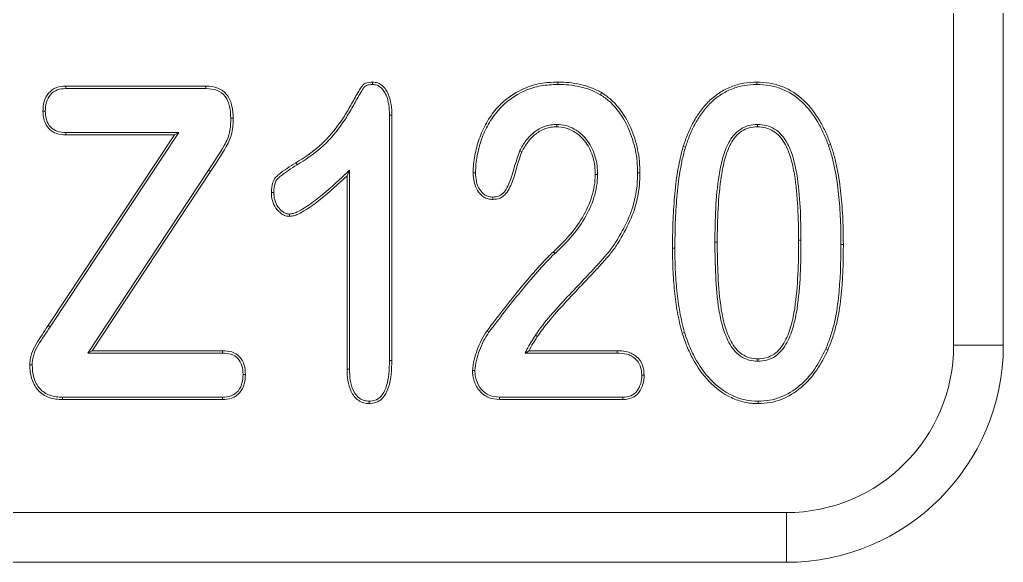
# Model space of a CAD drawing. Header units: millimetres. Extents: x 13 to 608, y 13 to 467.
# Drawn here: x 312.37 to 321.44, y 234.53 to 239.53 of the extents above; entities that cross this region are included whole.
import ezdxf

# ---------------------------------------------------------------- set-up
doc = ezdxf.new("R2010")
doc.units = ezdxf.units.MM
doc.header["$LTSCALE"] = 2.222222
doc.layers.add('Visible (ANSI)', color=7, linetype='Continuous', lineweight=9)
doc.layers.add('Visible Narrow (ANSI)', color=7, linetype='Continuous', lineweight=9)

msp = doc.modelspace()

# ---------------------------------------------------------------- linework, layer by layer
at = {"layer": 'Visible (ANSI)'}
for p, q in [((321.4366, 236.5302), (321.4366, 242.5302)), ((312.7945, 238.9177), (314.0853, 238.9177)), ((312.795, 238.8958), (312.7945, 238.9177)), ((312.795, 238.8958), (314.0848, 238.8958)), ((314.0848, 238.8958), (314.0853, 238.9177)), ((315.6211, 238.9333), (315.6216, 238.9552)), ((317.329, 238.9333), (317.329, 238.9552)), ((319.1635, 238.9333), (319.1636, 238.9552)), ((317.7215, 238.8391), (317.7327, 238.8579)), ((312.6042, 238.6874), (312.5824, 238.6874)), ((314.3142, 238.6239), (314.3361, 238.6241)), ((315.7773, 238.6509), (315.7991, 238.6511)), ((315.7773, 238.6509), (315.7773, 236.3902)), ((315.7991, 238.6511), (315.7991, 236.3899)), ((317.3197, 238.5646), (317.3197, 238.5427)), ((319.1701, 238.5646), (319.17, 238.5427)), ((312.6304, 236.7122), (313.7958, 238.4677)), ((312.6485, 236.7), (313.8366, 238.4896)), ((312.7948, 238.4896), (312.7945, 238.4677)), ((313.7958, 238.4677), (312.7945, 238.4677)), ((313.8366, 238.4896), (312.7948, 238.4896)), ((313.8366, 238.4896), (313.7958, 238.4677)), ((318.5066, 238.3564), (318.4857, 238.3628)), ((319.8239, 238.373), (319.8445, 238.3804)), ((316.9788, 238.323), (316.9986, 238.3136)), ((314.1075, 238.1423), (312.9952, 236.4583)), ((314.1257, 238.1302), (313.0359, 236.4802)), ((315.4085, 238.143), (315.3866, 238.0927)), ((315.3866, 236.3103), (315.3866, 238.0927)), ((315.4085, 236.3105), (315.4085, 238.143)), ((316.571, 238.1202), (316.5491, 238.1202)), ((317.696, 238.1026), (317.6741, 238.1026)), ((318.0648, 238.1191), (318.0866, 238.119)), ((314.7101, 237.938), (314.6882, 237.938)), ((316.7296, 237.8955), (316.7296, 237.8735)), ((314.8542, 237.7396), (314.8546, 237.7177)), ((316.6945, 236.6506), (316.6769, 236.6636)), ((318.4978, 236.6476), (318.4769, 236.6413)), ((312.9952, 236.4583), (313.0359, 236.4802)), ((312.9952, 236.4583), (314.2366, 236.4583)), ((313.0359, 236.4802), (314.237, 236.4802)), ((314.2366, 236.4583), (314.237, 236.4802)), ((317.0279, 236.4583), (317.0642, 236.4802)), ((317.0279, 236.4583), (317.876, 236.4583)), ((317.0642, 236.4802), (317.8763, 236.4802)), ((317.876, 236.4583), (317.8763, 236.4802)), ((319.7998, 236.4978), (319.8199, 236.489)), ((312.4835, 236.3496), (312.4616, 236.3495)), ((315.7773, 236.3902), (315.7991, 236.3899)), ((319.1732, 236.3833), (319.1736, 236.4052)), ((314.4273, 236.2622), (314.4491, 236.2622)), ((315.4085, 236.3105), (315.3866, 236.3103)), ((316.5646, 236.2983), (316.5427, 236.2985)), ((318.1034, 236.2533), (318.1253, 236.2534)), ((312.7638, 236.0521), (312.7634, 236.0302)), ((314.237, 236.0302), (312.7634, 236.0302)), ((314.2366, 236.0521), (312.7638, 236.0521)), ((314.2366, 236.0521), (314.237, 236.0302)), ((315.5911, 236.0146), (315.5911, 235.9927)), ((316.7912, 236.0521), (316.7906, 236.0302)), ((317.9279, 236.0302), (316.7906, 236.0302)), ((317.9274, 236.0521), (316.7912, 236.0521)), ((317.9274, 236.0521), (317.9279, 236.0302)), ((319.1775, 236.0146), (319.1777, 235.9927)), ((295.4366, 234.5302), (319.4366, 234.5302))]:
    msp.add_line(p, q, dxfattribs=at)
msp.add_arc((319.4366, 236.5302), 2, 270, 0, dxfattribs=at)
for points, knots in [([(312.5824, 238.6874), (312.5835, 238.717), (312.5858, 238.7467), (312.6025, 238.8036), (312.616, 238.8306), (312.6544, 238.8759), (312.6792, 238.8937), (312.735, 238.914), (312.765, 238.9163), (312.7945, 238.9177)], [0, 0, 0, 0, 0.0000881381, 0.0000881381, 0.0001762762, 0.0001762762, 0.0002644143, 0.0002644143, 0.0003525524, 0.0003525524, 0.0003525524, 0.0003525524]), ([(312.6042, 238.6874), (312.6054, 238.7168), (312.6075, 238.7431), (312.6229, 238.7952), (312.6347, 238.8188), (312.6691, 238.8594), (312.69, 238.8743), (312.739, 238.8922), (312.7656, 238.8944), (312.795, 238.8958)], [0, 0, 0, 0, 0.0000791807, 0.0000791807, 0.0001591517, 0.0001591517, 0.0002391226, 0.0002391226, 0.0003186362, 0.0003186362, 0.0003186362, 0.0003186362]), ([(314.0848, 238.8958), (314.1214, 238.8942), (314.155, 238.8913), (314.2173, 238.8676), (314.244, 238.8479), (314.2835, 238.795), (314.296, 238.7628), (314.3113, 238.6953), (314.313, 238.6607), (314.3142, 238.6239)], [0, 0, 0, 0, 0.0001014085, 0.0001014085, 0.000203248, 0.000203248, 0.0003050875, 0.0003050875, 0.0004064771, 0.0004064771, 0.0004064771, 0.0004064771]), ([(314.0853, 238.9177), (314.1219, 238.9161), (314.1593, 238.913), (314.2283, 238.8868), (314.2592, 238.8641), (314.3033, 238.805), (314.3168, 238.7698), (314.3331, 238.6979), (314.3349, 238.6609), (314.3361, 238.6241)], [0, 0, 0, 0, 0.0001101164, 0.0001101164, 0.0002202329, 0.0002202329, 0.0003303493, 0.0003303493, 0.0004404658, 0.0004404658, 0.0004404658, 0.0004404658]), ([(314.9138, 238.2105), (314.9883, 238.2573), (315.0622, 238.306), (315.1946, 238.4223), (315.2533, 238.4886), (315.331, 238.5956), (315.356, 238.6319), (315.4016, 238.7072), (315.4228, 238.7459), (315.455, 238.8036), (315.4657, 238.8228), (315.4879, 238.8608), (315.4996, 238.8794), (315.5166, 238.9078), (315.5225, 238.9172), (315.5374, 238.9335), (315.5466, 238.94), (315.5771, 238.9531), (315.5998, 238.9543), (315.6216, 238.9552)], [0, 0, 0, 0, 0.0002597, 0.0002597, 0.0005194, 0.0005194, 0.00064925, 0.00064925, 0.0007791, 0.0007791, 0.000844025, 0.000844025, 0.00090895, 0.00090895, 0.000941413, 0.000941413, 0.000973875, 0.000973875, 0.0010388, 0.0010388, 0.0010388, 0.0010388]), ([(314.9254, 238.1919), (314.9254, 238.1919), (314.9254, 238.1919), (314.9254, 238.1919), (314.9999, 238.2388), (315.0753, 238.2885), (315.2104, 238.407), (315.2704, 238.4749), (315.349, 238.5832), (315.3743, 238.62), (315.4207, 238.6965), (315.4419, 238.7353), (315.474, 238.7929), (315.4847, 238.812), (315.5066, 238.8495), (315.5186, 238.8685), (315.5353, 238.8964), (315.5404, 238.9044), (315.5518, 238.9168), (315.5576, 238.9209), (315.5807, 238.9309), (315.5999, 238.9324), (315.6211, 238.9333)], [0, 0, 0, 0, 0.000000057, 0.000000057, 0.000000057, 0.000257751, 0.000257751, 0.000515445, 0.000515445, 0.000644291, 0.000644291, 0.000773138, 0.000773138, 0.000837562, 0.000837562, 0.000901985, 0.000901985, 0.000934197, 0.000934197, 0.000966408, 0.000966408, 0.001029496, 0.001029496, 0.001029496, 0.001029496]), ([(315.6211, 238.9333), (315.6371, 238.9319), (315.6503, 238.9305), (315.6753, 238.922), (315.6864, 238.9152), (315.7073, 238.8965), (315.7171, 238.8849), (315.7338, 238.8608), (315.7406, 238.8478), (315.7582, 238.806), (315.7661, 238.7757), (315.7757, 238.7144), (315.7766, 238.6835), (315.7773, 238.6509)], [0, 0, 0, 0, 0.0000433754, 0.0000433754, 0.0000879736, 0.0000879736, 0.0001325717, 0.0001325717, 0.0001771699, 0.0001771699, 0.0002663662, 0.0002663662, 0.0003553654, 0.0003553654, 0.0003553654, 0.0003553654]), ([(315.6216, 238.9552), (315.6378, 238.9538), (315.6542, 238.9523), (315.6851, 238.9417), (315.6993, 238.933), (315.7236, 238.9112), (315.7342, 238.8987), (315.7527, 238.8719), (315.7603, 238.8574), (315.7793, 238.8123), (315.7875, 238.7806), (315.7976, 238.7162), (315.7985, 238.6836), (315.7991, 238.6511)], [0, 0, 0, 0, 0.0000485941, 0.0000485941, 0.0000971882, 0.0000971882, 0.0001457822, 0.0001457822, 0.0001943763, 0.0001943763, 0.0002915645, 0.0002915645, 0.0003887526, 0.0003887526, 0.0003887526, 0.0003887526]), ([(316.5491, 238.1202), (316.5497, 238.1468), (316.5503, 238.1734), (316.5555, 238.2263), (316.5596, 238.2526), (316.5739, 238.3311), (316.5877, 238.3826), (316.6226, 238.4831), (316.6445, 238.5318), (316.6974, 238.6241), (316.7276, 238.6682), (316.8321, 238.7888), (316.9203, 238.853), (317.0666, 238.9167), (317.1179, 238.9322), (317.2226, 238.9514), (317.2759, 238.9538), (317.329, 238.9552)], [0, 0, 0, 0, 0.00007953, 0.00007953, 0.000159061, 0.000159061, 0.000318121, 0.000318121, 0.000477182, 0.000477182, 0.000636242, 0.000636242, 0.000954364, 0.000954364, 0.001113424, 0.001113424, 0.001272485, 0.001272485, 0.001272485, 0.001272485]), ([(316.571, 238.1202), (316.5716, 238.1468), (316.5722, 238.1724), (316.5772, 238.2233), (316.5812, 238.2492), (316.5953, 238.3263), (316.6087, 238.3765), (316.6429, 238.4749), (316.6641, 238.5221), (316.7157, 238.6121), (316.7452, 238.6551), (316.8465, 238.772), (316.9321, 238.8343), (317.0738, 238.8959), (317.1235, 238.9109), (317.2247, 238.9296), (317.276, 238.9319), (317.329, 238.9333)], [0, 0, 0, 0, 0.000076973, 0.000076973, 0.000154402, 0.000154402, 0.00030926, 0.00030926, 0.000464118, 0.000464118, 0.000618976, 0.000618976, 0.000928692, 0.000928692, 0.00108355, 0.00108355, 0.001237858, 0.001237858, 0.001237858, 0.001237858]), ([(317.329, 238.9552), (317.3641, 238.9543), (317.3991, 238.9534), (317.4688, 238.9471), (317.5034, 238.9414), (317.5718, 238.926), (317.6057, 238.9164), (317.6708, 238.8908), (317.7018, 238.8744), (317.7327, 238.8579)], [0, 0, 0, 0, 0.0001050156, 0.0001050156, 0.0002100311, 0.0002100311, 0.0003150467, 0.0003150467, 0.0004200622, 0.0004200622, 0.0004200622, 0.0004200622]), ([(317.329, 238.9333), (317.3639, 238.9324), (317.3983, 238.9315), (317.4658, 238.9254), (317.4994, 238.9199), (317.5662, 238.9049), (317.599, 238.8956), (317.661, 238.8711), (317.6908, 238.8554), (317.7215, 238.8391)], [0, 0, 0, 0, 0.0001019026, 0.0001019026, 0.0002043596, 0.0002043596, 0.0003068166, 0.0003068166, 0.0004082347, 0.0004082347, 0.0004082347, 0.0004082347]), ([(318.4857, 238.3628), (318.4983, 238.4012), (318.5113, 238.4396), (318.5422, 238.5144), (318.5598, 238.5509), (318.5985, 238.6219), (318.6205, 238.656), (318.6688, 238.7209), (318.695, 238.752), (318.7534, 238.808), (318.7848, 238.8338), (318.8526, 238.878), (318.8885, 238.8971), (318.964, 238.9264), (319.0029, 238.938), (319.0827, 238.952), (319.1231, 238.9543), (319.1636, 238.9552)], [0, 0, 0, 0, 0.0001199974, 0.0001199974, 0.0002399947, 0.0002399947, 0.0003599921, 0.0003599921, 0.0004799895, 0.0004799895, 0.0005999869, 0.0005999869, 0.0007199842, 0.0007199842, 0.0008399816, 0.0008399816, 0.000959979, 0.000959979, 0.000959979, 0.000959979]), ([(318.5066, 238.3564), (318.5192, 238.3947), (318.5319, 238.4321), (318.5621, 238.5052), (318.5794, 238.5412), (318.6173, 238.6107), (318.6386, 238.6437), (318.6858, 238.7071), (318.7111, 238.7371), (318.7676, 238.7912), (318.7979, 238.8162), (318.8634, 238.8589), (318.8976, 238.8772), (318.9707, 238.9056), (319.008, 238.9167), (319.085, 238.9302), (319.1233, 238.9324), (319.1635, 238.9333)], [0, 0, 0, 0, 0.0001162604, 0.0001162604, 0.0002329518, 0.0002329518, 0.0003496432, 0.0003496432, 0.0004663345, 0.0004663345, 0.0005830259, 0.0005830259, 0.0006997173, 0.0006997173, 0.0008164087, 0.0008164087, 0.0009325484, 0.0009325484, 0.0009325484, 0.0009325484]), ([(319.1635, 238.9333), (319.2033, 238.9321), (319.2414, 238.9304), (319.3167, 238.9174), (319.3537, 238.9065), (319.4617, 238.8648), (319.5269, 238.8223), (319.639, 238.7164), (319.6858, 238.6534), (319.745, 238.5523), (319.7633, 238.5174), (319.796, 238.4466), (319.8098, 238.4103), (319.8239, 238.373)], [0, 0, 0, 0, 0.0001147927, 0.0001147927, 0.0002301389, 0.0002301389, 0.0004608314, 0.0004608314, 0.0006915239, 0.0006915239, 0.0008068701, 0.0008068701, 0.0009218341, 0.0009218341, 0.0009218341, 0.0009218341]), ([(319.1636, 238.9552), (319.2034, 238.954), (319.2434, 238.9522), (319.322, 238.9387), (319.3604, 238.9274), (319.472, 238.8842), (319.54, 238.84), (319.6559, 238.7305), (319.7039, 238.6658), (319.7643, 238.5626), (319.7828, 238.5273), (319.8162, 238.4549), (319.8304, 238.4177), (319.8445, 238.3804)], [0, 0, 0, 0, 0.0001184846, 0.0001184846, 0.0002369691, 0.0002369691, 0.0004739382, 0.0004739382, 0.0007109073, 0.0007109073, 0.0008293919, 0.0008293919, 0.0009478765, 0.0009478765, 0.0009478765, 0.0009478765]), ([(317.7215, 238.8391), (317.7509, 238.8196), (317.7788, 238.8005), (317.8295, 238.7556), (317.8526, 238.7298), (317.9181, 238.6491), (317.9533, 238.5892), (318.009, 238.4619), (318.0299, 238.395), (318.051, 238.2926), (318.0563, 238.2581), (318.0629, 238.1891), (318.0639, 238.1546), (318.0648, 238.1191)], [0, 0, 0, 0, 0.0001025495, 0.0001025495, 0.0002061336, 0.0002061336, 0.0004133019, 0.0004133019, 0.0006204701, 0.0006204701, 0.0007240543, 0.0007240543, 0.0008271207, 0.0008271207, 0.0008271207, 0.0008271207]), ([(317.7327, 238.8579), (317.7624, 238.8383), (317.7919, 238.8181), (317.8452, 238.7709), (317.869, 238.7443), (317.9363, 238.6614), (317.9727, 238.5995), (318.0297, 238.4691), (318.051, 238.4008), (318.0725, 238.2963), (318.078, 238.261), (318.0848, 238.1902), (318.0858, 238.1546), (318.0866, 238.119)], [0, 0, 0, 0, 0.0001061879, 0.0001061879, 0.0002123758, 0.0002123758, 0.0004247517, 0.0004247517, 0.0006371275, 0.0006371275, 0.0007433155, 0.0007433155, 0.0008495034, 0.0008495034, 0.0008495034, 0.0008495034]), ([(312.7945, 238.4677), (312.7656, 238.4685), (312.7364, 238.4708), (312.6817, 238.4898), (312.6563, 238.5054), (312.6173, 238.5482), (312.6034, 238.5743), (312.586, 238.6295), (312.5836, 238.6586), (312.5824, 238.6874)], [0, 0, 0, 0, 0.0000860266, 0.0000860266, 0.0001720531, 0.0001720531, 0.0002580797, 0.0002580797, 0.0003441062, 0.0003441062, 0.0003441062, 0.0003441062]), ([(312.7948, 238.4896), (312.7658, 238.4904), (312.7408, 238.4924), (312.6916, 238.5095), (312.6701, 238.5227), (312.6358, 238.5603), (312.6235, 238.5833), (312.6077, 238.6334), (312.6055, 238.6588), (312.6042, 238.6874)], [0, 0, 0, 0, 0.0000769807, 0.0000769807, 0.0001542492, 0.0001542492, 0.0002315177, 0.0002315177, 0.0003080034, 0.0003080034, 0.0003080034, 0.0003080034]), ([(314.3142, 238.6239), (314.3139, 238.6012), (314.3136, 238.5791), (314.3099, 238.5358), (314.3065, 238.5138), (314.2976, 238.4708), (314.2919, 238.4505), (314.2754, 238.4109), (314.2651, 238.3918), (314.2088, 238.2942), (314.1585, 238.2178), (314.1076, 238.1424), (314.1076, 238.1424), (314.1075, 238.1424), (314.1075, 238.1423)], [0, 0, 0, 0, 0.0000662189, 0.0000662189, 0.0001329146, 0.0001329146, 0.0001996102, 0.0001996102, 0.0002663058, 0.0002663058, 0.0005330884, 0.0005330884, 0.0005330884, 0.0005331943, 0.0005331943, 0.0005331943, 0.0005331943]), ([(314.3361, 238.6241), (314.3358, 238.6013), (314.3355, 238.5784), (314.3316, 238.5329), (314.3281, 238.5103), (314.3189, 238.4655), (314.3126, 238.4435), (314.2951, 238.4012), (314.2842, 238.3811), (314.2271, 238.2822), (314.1768, 238.2059), (314.1257, 238.1302)], [0, 0, 0, 0, 0.0000682605, 0.0000682605, 0.0001365211, 0.0001365211, 0.0002047816, 0.0002047816, 0.0002730421, 0.0002730421, 0.0005460842, 0.0005460842, 0.0005460842, 0.0005460842]), ([(317.3197, 238.5646), (317.3194, 238.5646), (317.3191, 238.5645), (317.3188, 238.5645), (317.3015, 238.5639), (317.2832, 238.5632), (317.246, 238.5579), (317.2276, 238.5534), (317.1744, 238.5351), (317.1416, 238.5167), (317.0833, 238.471), (317.0581, 238.4444), (317.0137, 238.3867), (316.9956, 238.3544), (316.9793, 238.3239), (316.9791, 238.3236), (316.9789, 238.3233), (316.9788, 238.323)], [0, 0, 0, 0, 0.0000009348, 0.0000009348, 0.0000009348, 0.0000553485, 0.0000553485, 0.0001097623, 0.0001097623, 0.0002185898, 0.0002185898, 0.0003274174, 0.0003274174, 0.0004362449, 0.0004362449, 0.0004362449, 0.0004373448, 0.0004373448, 0.0004373448, 0.0004373448]), ([(317.3197, 238.5427), (317.3023, 238.542), (317.2849, 238.5413), (317.2505, 238.5364), (317.2335, 238.5323), (317.1841, 238.5153), (317.1533, 238.4981), (317.0986, 238.4552), (317.0744, 238.4298), (317.032, 238.3746), (317.0149, 238.3442), (316.9986, 238.3136)], [0, 0, 0, 0, 0.0000517764, 0.0000517764, 0.0001035527, 0.0001035527, 0.0002071054, 0.0002071054, 0.0003106581, 0.0003106581, 0.0004142108, 0.0004142108, 0.0004142108, 0.0004142108]), ([(317.696, 238.1026), (317.696, 238.1028), (317.696, 238.103), (317.696, 238.1032), (317.6953, 238.1293), (317.6945, 238.1566), (317.6879, 238.2109), (317.6823, 238.2379), (317.6596, 238.3167), (317.6366, 238.3674), (317.5719, 238.4571), (317.5301, 238.4953), (317.4567, 238.5367), (317.4302, 238.5469), (317.3759, 238.5611), (317.3465, 238.5634), (317.3206, 238.5645), (317.3203, 238.5645), (317.32, 238.5646), (317.3197, 238.5646)], [0, 0, 0, 0, 0.0000006566, 0.0000006566, 0.0000006566, 0.0000824041, 0.0000824041, 0.0001641517, 0.0001641517, 0.0003276468, 0.0003276468, 0.0004911419, 0.0004911419, 0.0005728895, 0.0005728895, 0.0006546371, 0.0006546371, 0.0006546371, 0.0006555757, 0.0006555757, 0.0006555757, 0.0006555757]), ([(317.6741, 238.1026), (317.6735, 238.1288), (317.6727, 238.1551), (317.6663, 238.2071), (317.661, 238.2329), (317.6392, 238.3084), (317.6172, 238.3569), (317.5558, 238.442), (317.5161, 238.4781), (317.4476, 238.5167), (317.4229, 238.5262), (317.3721, 238.5395), (317.3459, 238.5416), (317.3197, 238.5427)], [0, 0, 0, 0, 0.0000777199, 0.0000777199, 0.0001554397, 0.0001554397, 0.0003108795, 0.0003108795, 0.0004663192, 0.0004663192, 0.000544039, 0.000544039, 0.0006217589, 0.0006217589, 0.0006217589, 0.0006217589]), ([(319.1701, 238.5646), (319.1698, 238.5646), (319.1694, 238.5645), (319.1691, 238.5645), (319.1438, 238.5634), (319.115, 238.5614), (319.0614, 238.5463), (319.0356, 238.5353), (318.9652, 238.4887), (318.9307, 238.4445), (318.879, 238.3505), (318.8619, 238.3001), (318.8342, 238.1993), (318.8245, 238.1483), (318.7994, 237.9952), (318.7911, 237.8923), (318.7796, 237.687), (318.7776, 237.5841), (318.7773, 237.4816), (318.7773, 237.4816), (318.7773, 237.4815), (318.7773, 237.4815)], [0, 0, 0, 0, 0.000001054, 0.000001054, 0.000001054, 0.000079696, 0.000079696, 0.000158338, 0.000158338, 0.000315622, 0.000315622, 0.000472906, 0.000472906, 0.00063019, 0.00063019, 0.000944757, 0.000944757, 0.001259325, 0.001259325, 0.001259325, 0.00125945, 0.00125945, 0.00125945, 0.00125945]), ([(319.17, 238.5427), (319.1444, 238.5416), (319.1188, 238.5397), (319.0694, 238.5259), (319.0455, 238.5157), (318.9815, 238.4733), (318.9487, 238.4318), (318.8993, 238.3421), (318.8827, 238.2933), (318.8556, 238.1946), (318.846, 238.1442), (318.8212, 237.9927), (318.8129, 237.8906), (318.8014, 237.6862), (318.7995, 237.5839), (318.7991, 237.4815)], [0, 0, 0, 0, 0.000076298, 0.000076298, 0.000152597, 0.000152597, 0.000305193, 0.000305193, 0.00045779, 0.00045779, 0.000610386, 0.000610386, 0.000915579, 0.000915579, 0.001220772, 0.001220772, 0.001220772, 0.001220772]), ([(319.5491, 237.4974), (319.5483, 237.5989), (319.5472, 237.7005), (319.536, 237.9032), (319.5273, 238.0046), (319.5019, 238.1547), (319.4913, 238.2045), (319.4624, 238.3018), (319.4437, 238.3495), (319.3928, 238.4375), (319.3591, 238.4775), (319.294, 238.5176), (319.2703, 238.5279), (319.221, 238.5401), (319.1955, 238.5414), (319.17, 238.5427)], [0, 0, 0, 0, 0.000303692, 0.000303692, 0.000607384, 0.000607384, 0.00075923, 0.00075923, 0.000911077, 0.000911077, 0.001062923, 0.001062923, 0.001138846, 0.001138846, 0.001214769, 0.001214769, 0.001214769, 0.001214769]), ([(319.571, 237.4974), (319.571, 237.4975), (319.571, 237.4975), (319.571, 237.4976), (319.5702, 237.599), (319.5691, 237.7011), (319.5578, 237.905), (319.5491, 238.0069), (319.5233, 238.159), (319.5126, 238.2095), (319.483, 238.3093), (319.4639, 238.3584), (319.4106, 238.4505), (319.3741, 238.494), (319.3036, 238.5373), (319.278, 238.5485), (319.2238, 238.562), (319.1964, 238.5633), (319.1711, 238.5645), (319.1708, 238.5645), (319.1704, 238.5646), (319.1701, 238.5646)], [0, 0, 0, 0, 0.000000127, 0.000000127, 0.000000127, 0.000312026, 0.000312026, 0.000623925, 0.000623925, 0.000779875, 0.000779875, 0.000935824, 0.000935824, 0.001091774, 0.001091774, 0.001169749, 0.001169749, 0.001247724, 0.001247724, 0.001247724, 0.001248768, 0.001248768, 0.001248768, 0.001248768]), ([(318.3866, 237.4247), (318.3874, 237.5036), (318.3881, 237.5824), (318.3935, 237.7401), (318.3984, 237.8188), (318.412, 237.9759), (318.4206, 238.0544), (318.4405, 238.171), (318.4475, 238.2098), (318.4642, 238.2869), (318.4749, 238.3249), (318.4857, 238.3628)], [0, 0, 0, 0, 0.0002366504, 0.0002366504, 0.0004733008, 0.0004733008, 0.0007099513, 0.0007099513, 0.0008282765, 0.0008282765, 0.0009466017, 0.0009466017, 0.0009466017, 0.0009466017]), ([(318.4085, 237.4247), (318.4092, 237.5035), (318.41, 237.5821), (318.4153, 237.739), (318.4202, 237.8173), (318.4338, 237.9737), (318.4423, 238.0513), (318.462, 238.167), (318.469, 238.2058), (318.4854, 238.2815), (318.4958, 238.3184), (318.5066, 238.3564)], [0, 0, 0, 0, 0.0002350301, 0.0002350301, 0.0004702089, 0.0004702089, 0.0007053877, 0.0007053877, 0.0008229771, 0.0008229771, 0.000940122, 0.000940122, 0.000940122, 0.000940122]), ([(319.8239, 238.373), (319.8362, 238.3362), (319.8482, 238.3001), (319.8682, 238.2263), (319.8766, 238.1888), (319.8989, 238.0754), (319.9098, 237.9989), (319.9261, 237.8451), (319.9318, 237.7679), (319.9385, 237.6133), (319.9392, 237.5359), (319.9398, 237.4581)], [0, 0, 0, 0, 0.0001152456, 0.0001152456, 0.0002308838, 0.0002308838, 0.0004621602, 0.0004621602, 0.0006934366, 0.0006934366, 0.0009245853, 0.0009245853, 0.0009245853, 0.0009245853]), ([(319.8445, 238.3804), (319.8569, 238.3435), (319.8691, 238.3065), (319.8894, 238.2314), (319.898, 238.1934), (319.9205, 238.0788), (319.9315, 238.0017), (319.9479, 237.8469), (319.9536, 237.7693), (319.9604, 237.6138), (319.9611, 237.5359), (319.9616, 237.4581)], [0, 0, 0, 0, 0.00011651, 0.00011651, 0.00023302, 0.00023302, 0.0004660399, 0.0004660399, 0.0006990599, 0.0006990599, 0.0009320799, 0.0009320799, 0.0009320799, 0.0009320799]), ([(316.9788, 238.323), (316.9786, 238.3226), (316.9785, 238.3223), (316.9784, 238.322), (316.9417, 238.234), (316.9257, 238.1417), (316.8866, 238.0374), (316.8776, 238.0172), (316.8577, 237.9768), (316.8476, 237.958), (316.8217, 237.9268), (316.8062, 237.9144), (316.7709, 237.899), (316.7523, 237.8969), (316.7296, 237.8955)], [0, 0, 0, 0, 0.0000009674, 0.0000009674, 0.0000009674, 0.0002647475, 0.0002647475, 0.0003306925, 0.0003306925, 0.0003966375, 0.0003966375, 0.0004625825, 0.0004625825, 0.0005272802, 0.0005272802, 0.0005272802, 0.0005272802]), ([(316.9986, 238.3136), (316.9631, 238.2285), (316.9472, 238.1368), (316.9068, 238.029), (316.8975, 238.008), (316.8771, 237.9667), (316.8662, 237.9462), (316.8368, 237.9107), (316.8183, 237.8959), (316.7759, 237.8774), (316.7525, 237.8749), (316.7296, 237.8735)], [0, 0, 0, 0, 0.0002758873, 0.0002758873, 0.0003448591, 0.0003448591, 0.0004138309, 0.0004138309, 0.0004828027, 0.0004828027, 0.0005517745, 0.0005517745, 0.0005517745, 0.0005517745]), ([(314.6882, 237.938), (314.689, 237.9693), (314.6913, 238.0011), (314.7076, 238.0454), (314.7151, 238.0594), (314.7344, 238.0842), (314.746, 238.0949), (314.7825, 238.1247), (314.808, 238.143), (314.8605, 238.1774), (314.8872, 238.1939), (314.9138, 238.2105)], [0, 0, 0, 0, 0.0000939699, 0.0000939699, 0.0001409548, 0.0001409548, 0.0001879397, 0.0001879397, 0.0002819096, 0.0002819096, 0.0003758795, 0.0003758795, 0.0003758795, 0.0003758795]), ([(314.7101, 237.938), (314.7109, 237.969), (314.7132, 237.9971), (314.7275, 238.0361), (314.7337, 238.0477), (314.7503, 238.069), (314.7605, 238.0785), (314.7951, 238.1068), (314.8204, 238.125), (314.872, 238.1589), (314.8988, 238.1754), (314.9253, 238.1919), (314.9254, 238.1919), (314.9254, 238.1919), (314.9254, 238.1919)], [0, 0, 0, 0, 0.0000877242, 0.0000877242, 0.0001318745, 0.0001318745, 0.0001760248, 0.0001760248, 0.0002643253, 0.0002643253, 0.0003526259, 0.0003526259, 0.0003526259, 0.0003526812, 0.0003526812, 0.0003526812, 0.0003526812]), ([(315.4085, 238.143), (315.3963, 238.1316), (315.384, 238.1201), (315.3717, 238.1087), (315.2912, 238.0336), (315.2115, 237.9595), (315.0834, 237.8578), (315.0401, 237.8251), (314.9718, 237.7825), (314.9485, 237.7692), (314.913, 237.7529), (314.9013, 237.7483), (314.8789, 237.7426), (314.8672, 237.7411), (314.8542, 237.7396)], [0, 0, 0, 0, 0.0000492649, 0.0000492649, 0.0000492649, 0.000372538, 0.000372538, 0.0005341745, 0.0005341745, 0.0006149928, 0.0006149928, 0.0006554019, 0.0006554019, 0.0006938252, 0.0006938252, 0.0006938252, 0.0006938252]), ([(315.3866, 238.0927), (315.3064, 238.0178), (315.2257, 237.9429), (315.0967, 237.8404), (315.0527, 237.8072), (314.9828, 237.7636), (314.959, 237.75), (314.9214, 237.7327), (314.9085, 237.7276), (314.882, 237.7208), (314.8683, 237.7192), (314.8546, 237.7177)], [0, 0, 0, 0, 0.0003292759, 0.0003292759, 0.0004939139, 0.0004939139, 0.0005762329, 0.0005762329, 0.0006173924, 0.0006173924, 0.0006585518, 0.0006585518, 0.0006585518, 0.0006585518]), ([(316.7296, 237.8735), (316.7154, 237.8744), (316.7011, 237.8753), (316.6735, 237.8822), (316.6602, 237.8881), (316.6241, 237.911), (316.6037, 237.932), (316.5737, 237.9805), (316.564, 238.0077), (316.5511, 238.0632), (316.5498, 238.0917), (316.5491, 238.1202)], [0, 0, 0, 0, 0.000042592, 0.000042592, 0.000085184, 0.000085184, 0.000170368, 0.000170368, 0.000255552, 0.000255552, 0.000340736, 0.000340736, 0.000340736, 0.000340736]), ([(316.7296, 237.8955), (316.7157, 237.8963), (316.7038, 237.8972), (316.6812, 237.9029), (316.6702, 237.9077), (316.6393, 237.9272), (316.6207, 237.9461), (316.5939, 237.9893), (316.5849, 238.0145), (316.5729, 238.0661), (316.5716, 238.0916), (316.571, 238.1202)], [0, 0, 0, 0, 0.0000370028, 0.0000370028, 0.0000751783, 0.0000751783, 0.0001515294, 0.0001515294, 0.0002278804, 0.0002278804, 0.0003038158, 0.0003038158, 0.0003038158, 0.0003038158]), ([(318.0648, 238.1191), (318.0638, 238.0811), (318.0628, 238.0437), (318.0564, 237.9698), (318.0507, 237.933), (318.028, 237.8231), (318.0045, 237.7526), (317.9424, 237.6158), (317.9061, 237.5496), (317.8466, 237.4537), (317.8258, 237.4232), (317.7909, 237.3796), (317.7789, 237.3656), (317.7537, 237.3373), (317.7409, 237.3227), (317.7035, 237.2805), (317.677, 237.2523), (317.6263, 237.1965), (317.5998, 237.1691), (317.5215, 237.0859), (317.4689, 237.0311), (317.3642, 236.9199), (317.3126, 236.8633), (317.2131, 236.7466), (317.165, 236.6866), (317.1221, 236.6217), (317.1221, 236.6217), (317.1221, 236.6217), (317.1221, 236.6217)], [0, 0, 0, 0, 0.000111404, 0.000111404, 0.000223331, 0.000223331, 0.000447187, 0.000447187, 0.000671042, 0.000671042, 0.000782969, 0.000782969, 0.000838933, 0.000838933, 0.000894897, 0.000894897, 0.001006825, 0.001006825, 0.001118752, 0.001118752, 0.001342608, 0.001342608, 0.001566463, 0.001566463, 0.001790318, 0.001790318, 0.001790318, 0.001790368, 0.001790368, 0.001790368, 0.001790368]), ([(318.0866, 238.119), (318.0857, 238.0809), (318.0847, 238.0428), (318.0781, 237.967), (318.0722, 237.9293), (318.0491, 237.8172), (318.0249, 237.7446), (317.9619, 237.6058), (317.9252, 237.5389), (317.8649, 237.4417), (317.8434, 237.4102), (317.8077, 237.3656), (317.7953, 237.3512), (317.77, 237.3227), (317.7575, 237.3083), (317.7195, 237.2656), (317.6934, 237.2379), (317.6422, 237.1815), (317.6158, 237.1541), (317.5374, 237.0709), (317.4847, 237.0159), (317.3802, 236.905), (317.3289, 236.8487), (317.2301, 236.7328), (317.1824, 236.6733), (317.1404, 236.6097)], [0, 0, 0, 0, 0.000112658, 0.000112658, 0.000225317, 0.000225317, 0.000450634, 0.000450634, 0.00067595, 0.00067595, 0.000788609, 0.000788609, 0.000844938, 0.000844938, 0.000901267, 0.000901267, 0.001013926, 0.001013926, 0.001126584, 0.001126584, 0.001351901, 0.001351901, 0.001577218, 0.001577218, 0.001802534, 0.001802534, 0.001802534, 0.001802534]), ([(317.2886, 237.3919), (317.3393, 237.4392), (317.3888, 237.488), (317.4794, 237.593), (317.521, 237.6488), (317.592, 237.768), (317.6207, 237.8317), (317.6516, 237.931), (317.66, 237.9648), (317.6712, 238.0333), (317.6731, 238.068), (317.6741, 238.1026)], [0, 0, 0, 0, 0.0002082294, 0.0002082294, 0.0004164588, 0.0004164588, 0.0006246882, 0.0006246882, 0.0007288029, 0.0007288029, 0.0008329176, 0.0008329176, 0.0008329176, 0.0008329176]), ([(317.3034, 237.3758), (317.3034, 237.3758), (317.3035, 237.3759), (317.3035, 237.3759), (317.3543, 237.4234), (317.4047, 237.4729), (317.4966, 237.5794), (317.539, 237.6363), (317.6116, 237.7582), (317.6411, 237.8235), (317.6728, 237.9254), (317.6814, 237.9601), (317.693, 238.0309), (317.6949, 238.0674), (317.696, 238.102), (317.696, 238.1022), (317.696, 238.1024), (317.696, 238.1026)], [0, 0, 0, 0, 0.000000185, 0.000000185, 0.000000185, 0.0002127247, 0.0002127247, 0.0004252645, 0.0004252645, 0.0006378043, 0.0006378043, 0.0007440742, 0.0007440742, 0.000850344, 0.000850344, 0.000850344, 0.0008509884, 0.0008509884, 0.0008509884, 0.0008509884]), ([(314.8546, 237.7177), (314.842, 237.7186), (314.8293, 237.7196), (314.8051, 237.7271), (314.7937, 237.7331), (314.7625, 237.7549), (314.7451, 237.7738), (314.7163, 237.8154), (314.7062, 237.8389), (314.6914, 237.8874), (314.689, 237.9126), (314.6882, 237.938)], [0, 0, 0, 0, 0.0000378507, 0.0000378507, 0.0000757013, 0.0000757013, 0.0001514026, 0.0001514026, 0.000227104, 0.000227104, 0.0003028053, 0.0003028053, 0.0003028053, 0.0003028053]), ([(314.8542, 237.7396), (314.8421, 237.7406), (314.8327, 237.7415), (314.8141, 237.7472), (314.8047, 237.7521), (314.7781, 237.7707), (314.7617, 237.7883), (314.7356, 237.8259), (314.7267, 237.8469), (314.7129, 237.892), (314.7109, 237.9126), (314.7101, 237.938)], [0, 0, 0, 0, 0.0000316394, 0.0000316394, 0.0000650323, 0.0000650323, 0.0001318181, 0.0001318181, 0.0001986038, 0.0001986038, 0.000264862, 0.000264862, 0.000264862, 0.000264862]), ([(318.4769, 236.6413), (318.4596, 236.705), (318.4443, 236.7691), (318.4205, 236.8988), (318.4117, 236.9642), (318.3987, 237.0954), (318.3939, 237.1612), (318.3877, 237.2929), (318.387, 237.3588), (318.3866, 237.4247)], [0, 0, 0, 0, 0.0001974988, 0.0001974988, 0.0003949977, 0.0003949977, 0.0005924965, 0.0005924965, 0.0007899954, 0.0007899954, 0.0007899954, 0.0007899954]), ([(318.4978, 236.6476), (318.4807, 236.7109), (318.4657, 236.7738), (318.4421, 236.9022), (318.4335, 236.9668), (318.4205, 237.0971), (318.4157, 237.1626), (318.4095, 237.2934), (318.4088, 237.3588), (318.4085, 237.4247)], [0, 0, 0, 0, 0.0001954727, 0.0001954727, 0.0003915436, 0.0003915436, 0.0005876145, 0.0005876145, 0.0007835372, 0.0007835372, 0.0007835372, 0.0007835372]), ([(318.7773, 237.4815), (318.7773, 237.4815), (318.7773, 237.4814), (318.7773, 237.4814), (318.7781, 237.3778), (318.7795, 237.2737), (318.7902, 237.0659), (318.7983, 236.9618), (318.8233, 236.8064), (318.8339, 236.7548), (318.8632, 236.653), (318.8816, 236.6027), (318.9329, 236.5076), (318.9672, 236.4616), (319.0373, 236.4141), (319.0634, 236.4017), (319.1183, 236.3867), (319.1465, 236.3849), (319.1722, 236.3833), (319.1725, 236.3833), (319.1728, 236.3833), (319.1732, 236.3833)], [0, 0, 0, 0, 0.000000125, 0.000000125, 0.000000125, 0.000318463, 0.000318463, 0.000636801, 0.000636801, 0.00079597, 0.00079597, 0.000955139, 0.000955139, 0.001114309, 0.001114309, 0.001193893, 0.001193893, 0.001273478, 0.001273478, 0.001273478, 0.001274439, 0.001274439, 0.001274439, 0.001274439]), ([(318.7991, 237.4815), (318.7999, 237.378), (318.8013, 237.2744), (318.812, 237.0674), (318.8201, 236.964), (318.8448, 236.8105), (318.8552, 236.7597), (318.8839, 236.6601), (318.9019, 236.6112), (318.9511, 236.5199), (318.9832, 236.4772), (319.0477, 236.4335), (319.0716, 236.4222), (319.1216, 236.4085), (319.1476, 236.4068), (319.1736, 236.4052)], [0, 0, 0, 0, 0.000310195, 0.000310195, 0.00062039, 0.00062039, 0.000775487, 0.000775487, 0.000930585, 0.000930585, 0.001085682, 0.001085682, 0.001163231, 0.001163231, 0.00124078, 0.00124078, 0.00124078, 0.00124078]), ([(319.1732, 236.3833), (319.1735, 236.3833), (319.1738, 236.3833), (319.1741, 236.3833), (319.2005, 236.3839), (319.2301, 236.3864), (319.2849, 236.4021), (319.3112, 236.4139), (319.3829, 236.4627), (319.4168, 236.509), (319.4687, 236.6057), (319.4867, 236.6569), (319.5161, 236.76), (319.5268, 236.8127), (319.5663, 237.0759), (319.5704, 237.2866), (319.571, 237.4973), (319.571, 237.4973), (319.571, 237.4974), (319.571, 237.4974)], [0, 0, 0, 0, 0.000000951, 0.000000951, 0.000000951, 0.000081736, 0.000081736, 0.000162521, 0.000162521, 0.000324091, 0.000324091, 0.000485661, 0.000485661, 0.000647231, 0.000647231, 0.001293511, 0.001293511, 0.001293511, 0.001293637, 0.001293637, 0.001293637, 0.001293637]), ([(319.1736, 236.4052), (319.1998, 236.4058), (319.2262, 236.4081), (319.2768, 236.4225), (319.301, 236.4334), (319.3662, 236.4778), (319.3986, 236.5213), (319.4483, 236.614), (319.4659, 236.6639), (319.4948, 236.765), (319.5052, 236.8166), (319.5442, 237.0764), (319.5485, 237.2875), (319.5491, 237.4974)], [0, 0, 0, 0, 0.000078589, 0.000078589, 0.000157179, 0.000157179, 0.000314357, 0.000314357, 0.000471536, 0.000471536, 0.000628714, 0.000628714, 0.001257428, 0.001257428, 0.001257428, 0.001257428]), ([(319.9398, 237.4581), (319.939, 237.2942), (319.9347, 237.1302), (319.9076, 236.8871), (319.8952, 236.8067), (319.8667, 236.6885), (319.8558, 236.6494), (319.8302, 236.573), (319.8152, 236.5358), (319.7998, 236.4978)], [0, 0, 0, 0, 0.0004893751, 0.0004893751, 0.0007341268, 0.0007341268, 0.0008565027, 0.0008565027, 0.000978243, 0.000978243, 0.000978243, 0.000978243]), ([(319.9616, 237.4581), (319.9608, 237.2938), (319.9566, 237.1291), (319.9293, 236.8841), (319.9168, 236.8027), (319.8878, 236.6828), (319.8767, 236.6431), (319.8507, 236.5652), (319.8353, 236.5271), (319.8199, 236.489)], [0, 0, 0, 0, 0.0004938458, 0.0004938458, 0.0007407687, 0.0007407687, 0.0008642301, 0.0008642301, 0.0009876916, 0.0009876916, 0.0009876916, 0.0009876916]), ([(316.6769, 236.6636), (316.7725, 236.7902), (316.8695, 236.9159), (317.0207, 237.0997), (317.0718, 237.1604), (317.1765, 237.2796), (317.2296, 237.3386), (317.2886, 237.3919)], [0, 0, 0, 0, 0.0004760745, 0.0004760745, 0.0007141118, 0.0007141118, 0.000952149, 0.000952149, 0.000952149, 0.000952149]), ([(316.6945, 236.6506), (316.7899, 236.7769), (316.8868, 236.9026), (317.0374, 237.0856), (317.0881, 237.1457), (317.1932, 237.2654), (317.2452, 237.3232), (317.3033, 237.3757), (317.3033, 237.3757), (317.3034, 237.3758), (317.3034, 237.3758)], [0, 0, 0, 0, 0.0004737433, 0.0004737433, 0.0007107449, 0.0007107449, 0.0009477464, 0.0009477464, 0.0009477464, 0.0009479293, 0.0009479293, 0.0009479293, 0.0009479293]), ([(312.4616, 236.3495), (312.4621, 236.3665), (312.4626, 236.3835), (312.4673, 236.417), (312.4715, 236.4336), (312.4869, 236.4821), (312.5023, 236.5125), (312.5548, 236.5996), (312.5922, 236.6562), (312.6304, 236.7122)], [0, 0, 0, 0, 0.0000502952, 0.0000502952, 0.0001005905, 0.0001005905, 0.000201181, 0.000201181, 0.000402362, 0.000402362, 0.000402362, 0.000402362]), ([(312.4835, 236.3496), (312.484, 236.3664), (312.4845, 236.3821), (312.4888, 236.4124), (312.4926, 236.4279), (312.5072, 236.4735), (312.5215, 236.5019), (312.5727, 236.5869), (312.6109, 236.6448), (312.6485, 236.6999), (312.6485, 236.6999), (312.6485, 236.7), (312.6485, 236.7)], [0, 0, 0, 0, 0.0000480779, 0.0000480779, 0.0000968103, 0.0000968103, 0.000194275, 0.000194275, 0.0003892044, 0.0003892044, 0.0003892044, 0.0003893348, 0.0003893348, 0.0003893348, 0.0003893348]), ([(316.5427, 236.2985), (316.5446, 236.3313), (316.5489, 236.3639), (316.5656, 236.4273), (316.5757, 236.4586), (316.5986, 236.52), (316.6114, 236.5502), (316.6403, 236.6091), (316.6577, 236.6369), (316.6769, 236.6636)], [0, 0, 0, 0, 0.000098096, 0.000098096, 0.000196192, 0.000196192, 0.0002942879, 0.0002942879, 0.0003923839, 0.0003923839, 0.0003923839, 0.0003923839]), ([(316.5646, 236.2983), (316.5666, 236.3303), (316.5705, 236.3598), (316.5864, 236.4206), (316.5965, 236.4516), (316.6188, 236.5117), (316.6314, 236.5414), (316.6595, 236.5986), (316.6755, 236.6242), (316.6945, 236.6506)], [0, 0, 0, 0, 0.0000939334, 0.0000939334, 0.0001889351, 0.0001889351, 0.0002839368, 0.0002839368, 0.0003786883, 0.0003786883, 0.0003786883, 0.0003786883]), ([(317.1221, 236.6217), (317.1221, 236.6217), (317.1221, 236.6217), (317.1221, 236.6216), (317.1084, 236.6007), (317.0944, 236.5793), (317.0684, 236.535), (317.0566, 236.5126), (317.0449, 236.4904), (317.0392, 236.4797), (317.0335, 236.469), (317.0279, 236.4583)], [0, 0, 0, 0, 0.0000000527, 0.0000000527, 0.0000000527, 0.0000760393, 0.0000760393, 0.0001520259, 0.0001520259, 0.0001520259, 0.0001887089, 0.0001887089, 0.0001887089, 0.0001887089]), ([(317.1404, 236.6097), (317.1266, 236.5887), (317.1129, 236.5677), (317.0876, 236.5245), (317.0759, 236.5023), (317.0642, 236.4802)], [0, 0, 0, 0, 0.0000751678, 0.0000751678, 0.0001503357, 0.0001503357, 0.0001503357, 0.0001503357]), ([(319.1777, 235.9927), (319.135, 235.9941), (319.0922, 235.9968), (319.0087, 236.0149), (318.9683, 236.0296), (318.8519, 236.083), (318.783, 236.136), (318.6644, 236.259), (318.6149, 236.3296), (318.5544, 236.4425), (318.5361, 236.4812), (318.5039, 236.5603), (318.4903, 236.6008), (318.4769, 236.6413)], [0, 0, 0, 0, 0.000126987, 0.000126987, 0.000253974, 0.000253974, 0.000507949, 0.000507949, 0.000761923, 0.000761923, 0.00088891, 0.00088891, 0.001015898, 0.001015898, 0.001015898, 0.001015898]), ([(319.1775, 236.0146), (319.1352, 236.016), (319.0948, 236.0186), (319.0151, 236.0359), (318.9762, 236.05), (318.8635, 236.1018), (318.7971, 236.1528), (318.6817, 236.2726), (318.6334, 236.3414), (318.574, 236.4521), (318.556, 236.4901), (318.5246, 236.5676), (318.5112, 236.6072), (318.4978, 236.6476)], [0, 0, 0, 0, 0.0001228489, 0.0001228489, 0.0002465564, 0.0002465564, 0.0004939714, 0.0004939714, 0.0007413864, 0.0007413864, 0.0008650939, 0.0008650939, 0.000988219, 0.000988219, 0.000988219, 0.000988219]), ([(314.2366, 236.4583), (314.2654, 236.4572), (314.2918, 236.4555), (314.3406, 236.44), (314.3632, 236.4264), (314.3966, 236.3904), (314.41, 236.3663), (314.4243, 236.3178), (314.4259, 236.2905), (314.4273, 236.2622)], [0, 0, 0, 0, 0.0000779801, 0.0000779801, 0.0001563222, 0.0001563222, 0.0002346643, 0.0002346643, 0.0003121044, 0.0003121044, 0.0003121044, 0.0003121044]), ([(314.237, 236.4802), (314.2658, 236.4791), (314.2952, 236.4774), (314.3504, 236.4599), (314.3762, 236.4445), (314.4156, 236.4021), (314.43, 236.3759), (314.4464, 236.3204), (314.4478, 236.2909), (314.4491, 236.2622)], [0, 0, 0, 0, 0.0000865849, 0.0000865849, 0.0001731698, 0.0001731698, 0.0002597547, 0.0002597547, 0.0003463395, 0.0003463395, 0.0003463395, 0.0003463395]), ([(317.876, 236.4583), (317.9082, 236.4576), (317.9366, 236.4558), (317.9792, 236.4437), (317.9933, 236.4387), (318.0186, 236.4261), (318.0299, 236.4182), (318.0621, 236.3897), (318.0788, 236.3661), (318.0992, 236.313), (318.102, 236.2848), (318.1034, 236.2533)], [0, 0, 0, 0, 0.0000863623, 0.0000863623, 0.0001296576, 0.0001296576, 0.000172953, 0.000172953, 0.0002595437, 0.0002595437, 0.0003453761, 0.0003453761, 0.0003453761, 0.0003453761]), ([(317.8763, 236.4802), (317.9082, 236.4794), (317.9402, 236.4775), (317.9863, 236.4645), (318.0015, 236.459), (318.03, 236.4448), (318.0432, 236.4357), (318.0791, 236.4038), (318.098, 236.3771), (318.1209, 236.3175), (318.1239, 236.2852), (318.1253, 236.2534)], [0, 0, 0, 0, 0.0000948629, 0.0000948629, 0.0001422944, 0.0001422944, 0.0001897258, 0.0001897258, 0.0002845887, 0.0002845887, 0.0003794517, 0.0003794517, 0.0003794517, 0.0003794517]), ([(319.7998, 236.4978), (319.7691, 236.4332), (319.7379, 236.3706), (319.6581, 236.2557), (319.6113, 236.2029), (319.505, 236.113), (319.4451, 236.0762), (319.3483, 236.0389), (319.3149, 236.0294), (319.2477, 236.018), (319.2132, 236.0163), (319.1775, 236.0146)], [0, 0, 0, 0, 0.0002062675, 0.0002062675, 0.0004131508, 0.0004131508, 0.0006200341, 0.0006200341, 0.0007234758, 0.0007234758, 0.0008260645, 0.0008260645, 0.0008260645, 0.0008260645]), ([(319.8199, 236.489), (319.7891, 236.4242), (319.7569, 236.3597), (319.6751, 236.2418), (319.6271, 236.1876), (319.5175, 236.0949), (319.4555, 236.0567), (319.3549, 236.018), (319.3202, 236.0081), (319.2495, 235.9961), (319.2136, 235.9944), (319.1777, 235.9927)], [0, 0, 0, 0, 0.0002127015, 0.0002127015, 0.000425403, 0.000425403, 0.0006381045, 0.0006381045, 0.0007444552, 0.0007444552, 0.000850806, 0.000850806, 0.000850806, 0.000850806]), ([(312.7634, 236.0302), (312.7426, 236.0309), (312.7217, 236.0316), (312.6805, 236.037), (312.6601, 236.0419), (312.601, 236.0627), (312.5647, 236.0856), (312.5097, 236.1483), (312.49, 236.1861), (312.4659, 236.2659), (312.4631, 236.3081), (312.4616, 236.3495)], [0, 0, 0, 0, 0.00006142, 0.00006142, 0.0001228399, 0.0001228399, 0.0002456799, 0.0002456799, 0.0003685198, 0.0003685198, 0.0004913597, 0.0004913597, 0.0004913597, 0.0004913597]), ([(312.7638, 236.0521), (312.7431, 236.0528), (312.723, 236.0535), (312.6847, 236.0585), (312.666, 236.063), (312.6111, 236.0823), (312.5786, 236.1029), (312.5286, 236.1599), (312.5101, 236.1952), (312.4877, 236.2693), (312.485, 236.3083), (312.4835, 236.3496)], [0, 0, 0, 0, 0.0000571328, 0.0000571328, 0.0001146111, 0.0001146111, 0.0002295676, 0.0002295676, 0.0003445242, 0.0003445242, 0.0004588505, 0.0004588505, 0.0004588505, 0.0004588505]), ([(315.7773, 236.3902), (315.7754, 236.3078), (315.7724, 236.2246), (315.7349, 236.1123), (315.7171, 236.0766), (315.6774, 236.0392), (315.6621, 236.0296), (315.629, 236.0178), (315.6117, 236.0162), (315.5911, 236.0146)], [0, 0, 0, 0, 0.0002336405, 0.0002336405, 0.0003505785, 0.0003505785, 0.0004090475, 0.0004090475, 0.0004660619, 0.0004660619, 0.0004660619, 0.0004660619]), ([(315.7991, 236.3899), (315.7973, 236.3073), (315.7946, 236.2219), (315.755, 236.1033), (315.7361, 236.0645), (315.6905, 236.0214), (315.6723, 236.01), (315.6329, 235.996), (315.612, 235.9942), (315.5911, 235.9927)], [0, 0, 0, 0, 0.0002502593, 0.0002502593, 0.000375389, 0.000375389, 0.0004379539, 0.0004379539, 0.0005005187, 0.0005005187, 0.0005005187, 0.0005005187]), ([(314.4273, 236.2622), (314.426, 236.2329), (314.4243, 236.205), (314.4101, 236.1536), (314.3974, 236.1285), (314.3643, 236.0883), (314.3426, 236.0737), (314.2927, 236.0557), (314.2662, 236.0534), (314.2366, 236.0521)], [0, 0, 0, 0, 0.0000799769, 0.0000799769, 0.0001608535, 0.0001608535, 0.00024173, 0.00024173, 0.0003221705, 0.0003221705, 0.0003221705, 0.0003221705]), ([(314.4491, 236.2622), (314.4478, 236.2326), (314.4462, 236.2024), (314.4304, 236.1449), (314.4167, 236.1175), (314.3788, 236.0714), (314.3531, 236.0542), (314.2969, 236.0339), (314.2667, 236.0315), (314.237, 236.0302)], [0, 0, 0, 0, 0.0000888265, 0.0000888265, 0.0001776531, 0.0001776531, 0.0002664796, 0.0002664796, 0.0003553062, 0.0003553062, 0.0003553062, 0.0003553062]), ([(315.5911, 235.9927), (315.5735, 235.9939), (315.5559, 235.9953), (315.5219, 236.0048), (315.5057, 236.0127), (315.4627, 236.0436), (315.4403, 236.0723), (315.4091, 236.1356), (315.3999, 236.1701), (315.3886, 236.2397), (315.3875, 236.275), (315.3866, 236.3103)], [0, 0, 0, 0, 0.0000527065, 0.0000527065, 0.000105413, 0.000105413, 0.000210826, 0.000210826, 0.000316239, 0.000316239, 0.000421652, 0.000421652, 0.000421652, 0.000421652]), ([(315.5911, 236.0146), (315.5739, 236.0158), (315.5589, 236.0171), (315.5303, 236.0252), (315.5166, 236.0318), (315.4791, 236.0587), (315.4587, 236.0846), (315.4301, 236.1427), (315.4212, 236.1752), (315.4104, 236.2415), (315.4093, 236.2752), (315.4085, 236.3105)], [0, 0, 0, 0, 0.0000469028, 0.0000469028, 0.0000952374, 0.0000952374, 0.0001919065, 0.0001919065, 0.0002885757, 0.0002885757, 0.0003850131, 0.0003850131, 0.0003850131, 0.0003850131]), ([(316.7906, 236.0302), (316.7567, 236.0321), (316.7219, 236.0353), (316.6587, 236.0614), (316.6311, 236.0831), (316.5867, 236.1351), (316.5701, 236.1655), (316.5535, 236.2141), (316.5491, 236.2307), (316.5441, 236.2644), (316.5434, 236.2815), (316.5427, 236.2985)], [0, 0, 0, 0, 0.0001006778, 0.0001006778, 0.0002013555, 0.0002013555, 0.0003020333, 0.0003020333, 0.0003523722, 0.0003523722, 0.0004027111, 0.0004027111, 0.0004027111, 0.0004027111]), ([(316.7912, 236.0521), (316.7574, 236.054), (316.7265, 236.0571), (316.6706, 236.0802), (316.6459, 236.0994), (316.6051, 236.1472), (316.5901, 236.1746), (316.5746, 236.2202), (316.5705, 236.2355), (316.566, 236.2657), (316.5653, 236.2817), (316.5646, 236.2983)], [0, 0, 0, 0, 0.0000931043, 0.0000931043, 0.0001867753, 0.0001867753, 0.0002804462, 0.0002804462, 0.0003272817, 0.0003272817, 0.0003731031, 0.0003731031, 0.0003731031, 0.0003731031]), ([(318.1034, 236.2533), (318.1025, 236.2254), (318.1005, 236.201), (318.0857, 236.1519), (318.0745, 236.1284), (318.044, 236.0888), (318.0251, 236.0745), (317.9791, 236.0556), (317.9555, 236.0532), (317.9274, 236.0521)], [0, 0, 0, 0, 0.0000740699, 0.0000740699, 0.0001488799, 0.0001488799, 0.0002236898, 0.0002236898, 0.0002981092, 0.0002981092, 0.0002981092, 0.0002981092]), ([(318.1253, 236.2534), (318.1244, 236.2254), (318.1222, 236.1972), (318.106, 236.1433), (318.0937, 236.1176), (318.0595, 236.073), (318.0364, 236.0555), (317.9842, 236.0341), (317.9559, 236.0313), (317.9279, 236.0302)], [0, 0, 0, 0, 0.0000834427, 0.0000834427, 0.0001668854, 0.0001668854, 0.000250328, 0.000250328, 0.0003337707, 0.0003337707, 0.0003337707, 0.0003337707])]:
    msp.add_open_spline(points, degree=3, knots=knots, dxfattribs=at)
at = {"layer": 'Visible Narrow (ANSI)'}
for p, q in [((320.9784, 236.5302), (320.9784, 242.5302)), ((314.9254, 238.1919), (314.9138, 238.2105)), ((314.1075, 238.1423), (314.1257, 238.1302)), ((318.4085, 237.4247), (318.3866, 237.4247)), ((318.7773, 237.4815), (318.7991, 237.4815)), ((319.571, 237.4974), (319.5491, 237.4974)), ((319.9398, 237.4581), (319.9616, 237.4581)), ((317.3034, 237.3758), (317.2886, 237.3919)), ((312.6485, 236.7), (312.6304, 236.7122)), ((317.1221, 236.6217), (317.1404, 236.6097)), ((320.9784, 236.5302), (321.4366, 236.5302)), ((295.4366, 234.9884), (319.4366, 234.9884)), ((319.4366, 234.9884), (319.4366, 234.5302))]:
    msp.add_line(p, q, dxfattribs=at)
msp.add_arc((319.4366, 236.5302), 1.5417, 270, 0, dxfattribs=at)

doc.saveas('drawing.dxf')
